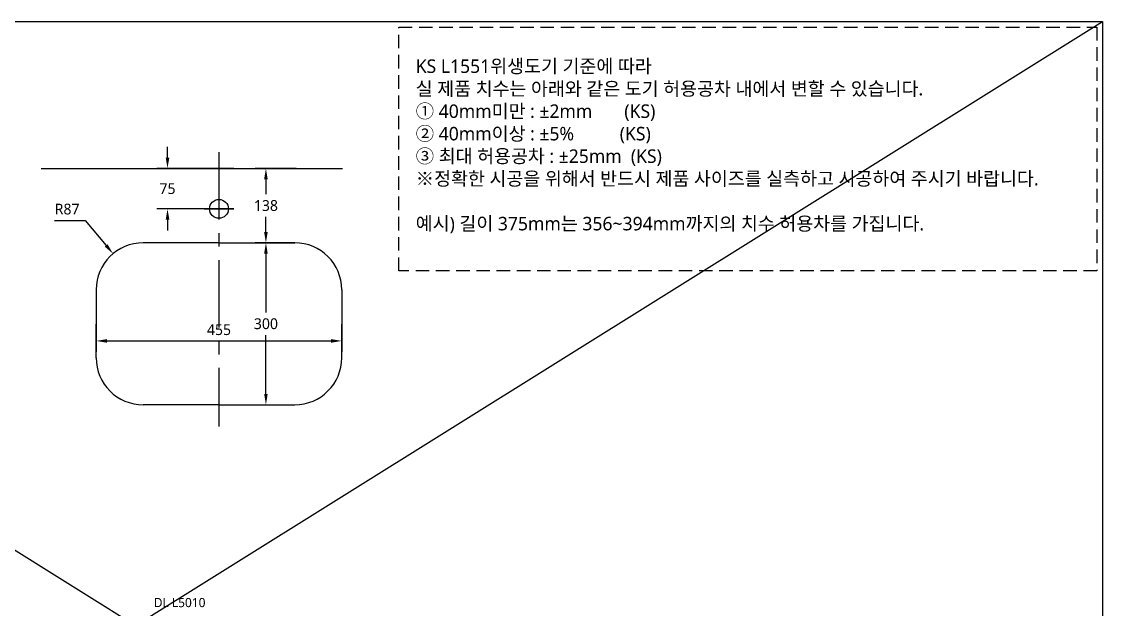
# Model space of a CAD drawing. Extents: x 283 to 7722, y -137 to 2100.
# Drawn here: x 1864 to 3867, y 1011 to 2100 of the extents above; entities that cross this region are included whole.
import ezdxf

# ---------------------------------------------------------------- set-up
doc = ezdxf.new("R2010")
doc.units = 0
doc.header["$LTSCALE"] = 50
doc.header["$MEASUREMENT"] = 0
for name, pattern in [('CENTER', [2, 1.25, -0.25, 0.25, -0.25]), ('DASHED', [0.75, 0.5, -0.25]), ('HIDDEN', [0.375, 0.25, -0.125])]:
    doc.linetypes.add(name, pattern=pattern)
doc.layers.get('0').update_dxf_attribs({"linetype": 'CONTINUOUS'})
doc.layers.get('DEFPOINTS').update_dxf_attribs({"linetype": 'CONTINUOUS'})
for name, color, linetype in [('2', 2, 'HIDDEN'), ('3', 3, 'CONTINUOUS'), ('5', 5, 'CONTINUOUS'), ('7', 7, 'CONTINUOUS'), ('CENTER', 2, 'CENTER'), ('SA-DOOR', 4, 'CONTINUOUS')]:
    doc.layers.add(name, color=color, linetype=linetype)
doc.styles.add('GHS', font='txt.shx', dxfattribs={"bigfont": 'ghs.shx'})
doc.styles.add('ROMANS', font='romans')
doc.styles.get("Standard").update_dxf_attribs({"font": 'NanumGothic.ttf'})
doc.dimstyles.get("Standard").update_dxf_attribs({"dimtxt": 2.5, "dimasz": 2, "dimexe": 2, "dimexo": 1, "dimgap": 2, "dimtad": 1, "dimdec": 0, "dimlfac": 10, "dimrnd": 1, "dimzin": 0, "dimdsep": 46, "dimtxsty": 'Standard', "dimcen": 0, "dimclrd": 7, "dimclre": 7, "dimclrt": 2, "dimadec": 0, "dimazin": 0, "dimtfac": 1, "dimtdec": 0, "dimtofl": 0, "dimtmove": 0, "dimatfit": 3, "dimfxl": 0, "dimtolj": 1, "dimtzin": 0, "dimarcsym": 0})

# ---------------------------------------------------------------- blocks, each defined once
blk = doc.blocks.new('*D9')
at = {"color": 3, "lineweight": -2}
for p, q in [((2134.5, 1848), (2134.5, 1868)), ((2257.4, 1828), (2114.5, 1828)), ((2257.4, 1753), (2114.5, 1753)), ((2134.5, 1733), (2134.5, 1713))]:
    blk.add_line(p, q, dxfattribs=at)
at = {"color": 3}
for points in [[(2131.2, 1848), (2137.9, 1848), (2134.5, 1828)], [(2131.2, 1733), (2137.9, 1733), (2134.5, 1753)]]:
    blk.add_solid(points, dxfattribs=at)
at = {"layer": 'DEFPOINTS', "color": 0}
for p in [(2134.5, 1828), (2257.4, 1828), (2257.4, 1753)]:
    blk.add_point(p, dxfattribs=at)
at = {"color": 2, "insert": (2134.5, 1790.5), "char_height": 20, "attachment_point": 5}
blk.add_mtext('\\A1;75', dxfattribs=at)
blk = doc.blocks.new('*D14')
at = {"color": 3, "lineweight": -2}
for p, q in [((2002.4, 1571.8), (2002.4, 1488.3)), ((2457.4, 1571.8), (2457.4, 1488.3)), ((2022.4, 1508.3), (2437.4, 1508.3))]:
    blk.add_line(p, q, dxfattribs=at)
at = {"color": 3}
for points in [[(2022.4, 1511.7), (2022.4, 1505), (2002.4, 1508.3)], [(2437.4, 1511.7), (2437.4, 1505), (2457.4, 1508.3)]]:
    blk.add_solid(points, dxfattribs=at)
at = {"layer": 'DEFPOINTS', "color": 0}
for p in [(2002.4, 1571.8), (2457.4, 1571.8), (2457.4, 1508.3)]:
    blk.add_point(p, dxfattribs=at)
at = {"color": 2, "insert": (2229.9, 1529.1), "char_height": 20, "attachment_point": 5}
blk.add_mtext('\\A1;455', dxfattribs=at)
blk = doc.blocks.new('*D15')
at = {"color": 3, "lineweight": -2}
for p, q in [((2229.9, 1690.1), (2336.9, 1690.1)), ((2316.9, 1670.1), (2316.9, 1561)), ((2316.9, 1410.1), (2316.9, 1519.2)), ((2229.9, 1390.1), (2336.9, 1390.1))]:
    blk.add_line(p, q, dxfattribs=at)
at = {"color": 3}
for points in [[(2313.6, 1670.1), (2320.2, 1670.1), (2316.9, 1690.1)], [(2313.6, 1410.1), (2320.2, 1410.1), (2316.9, 1390.1)]]:
    blk.add_solid(points, dxfattribs=at)
at = {"layer": 'DEFPOINTS', "color": 0}
for p in [(2229.9, 1690.1), (2229.9, 1390.1), (2316.9, 1390.1)]:
    blk.add_point(p, dxfattribs=at)
at = {"color": 2, "insert": (2316.9, 1540.1), "char_height": 20, "attachment_point": 5}
blk.add_mtext('\\A1;300', dxfattribs=at)
blk = doc.blocks.new('*D21')
at = {"color": 3, "lineweight": -2}
for p, q in [((2372.8, 1828), (2296.9, 1828)), ((2316.9, 1808), (2316.9, 1780)), ((2316.9, 1710.1), (2316.9, 1738.2)), ((2370.4, 1690.1), (2296.9, 1690.1))]:
    blk.add_line(p, q, dxfattribs=at)
at = {"color": 3}
for points in [[(2313.6, 1808), (2320.2, 1808), (2316.9, 1828)], [(2313.6, 1710.1), (2320.2, 1710.1), (2316.9, 1690.1)]]:
    blk.add_solid(points, dxfattribs=at)
at = {"layer": 'DEFPOINTS', "color": 0}
for p in [(2316.9, 1828), (2372.8, 1828), (2370.4, 1690.1)]:
    blk.add_point(p, dxfattribs=at)
at = {"color": 2, "insert": (2316.9, 1759.1), "char_height": 20, "attachment_point": 5}
blk.add_mtext('\\A1;138', dxfattribs=at)
blk = doc.blocks.new('*D49')
at = {"color": 3, "lineweight": -2}
for p, q in [((1924.9, 1731.6), (1982.1, 1731.6)), ((1982.1, 1731.6), (2020.8, 1685.2))]:
    blk.add_line(p, q, dxfattribs=at)
at = {"color": 3}
blk.add_solid([(2023.4, 1687.4), (2018.3, 1683.1), (2033.6, 1669.9)], dxfattribs=at)
at = {"layer": 'DEFPOINTS', "color": 0}
for p in [(2033.6, 1669.9), (2089.4, 1603.1)]:
    blk.add_point(p, dxfattribs=at)
at = {"color": 2, "insert": (1948.5, 1752.5), "char_height": 20, "attachment_point": 5}
blk.add_mtext('\\A1;R87', dxfattribs=at)

msp = doc.modelspace()

# ---------------------------------------------------------------- linework, layer by layer
for p, q in [((283.25589, -137.42071), (3867, 2100)), ((283.25589, 2100), (3867, -137.42071)), ((2229.89699, 1690.07575), (2089.39699, 1690.07575)), ((2229.89699, 1690.07575), (2370.39699, 1690.07575)), ((2002.39699, 1603.07575), (2002.39699, 1539.57575)), ((2457.39699, 1603.07575), (2457.39699, 1539.57575)), ((2002.39699, 1477.07575), (2002.39699, 1539.57575)), ((2457.39699, 1477.07575), (2457.39699, 1539.57575)), ((2229.89699, 1390.07575), (2089.39699, 1390.07575)), ((2229.89699, 1390.07575), (2370.39699, 1390.07575))]:
    msp.add_line(p, q)
for centre, start, end in [((2089.39699, 1603.07575), 90, 180), ((2370.39699, 1603.07575), 0, 90), ((2089.39699, 1477.07575), 180, 270), ((2370.39699, 1477.07575), 270, 0)]:
    msp.add_arc(centre, 87, start, end)
at = {"layer": '3', "linetype": 'DASHED'}
msp.add_lwpolyline([(2563.12344, 2090), (3857, 2090), (3857, 1638.15344), (2563.12344, 1638.15344)], close=True, dxfattribs=at)
at = {"layer": '5'}
msp.add_line((1900.68419, 1828.03947), (2459.10979, 1828.03947), dxfattribs=at)
at = {"layer": '7'}
msp.add_circle((2229.89699, 1753.03947), 17.5, dxfattribs=at)
at = {"layer": 'CENTER', "color": 2, "linetype": 'CENTER', "ltscale": 2}
for p, q in [((2229.89699, 1858.27412), (2229.89699, 1349.84793)), ((2202.39699, 1753.03947), (2257.39699, 1753.03947))]:
    msp.add_line(p, q, dxfattribs=at)
at = {"layer": 'SA-DOOR', "color": 7}
msp.add_lwpolyline([(283.25589, 2100), (3867, 2100), (3867, -137.42071), (283.25589, -137.42071)], close=True, dxfattribs=at)

# ---------------------------------------------------------------- texts
at = {"color": 2, "insert": (2109.12425, 1032.0061), "char_height": 17, "attachment_point": 1, "style": 'GHS'}
msp.add_mtext_dynamic_manual_height_columns('{\\fNanumGothic|b0|i0|c129|p50;DL L5010}', width=155.8345136, gutter_width=13.505, heights=[0], dxfattribs=at)
at = {"layer": '2', "color": 7, "insert": (2594.5, 1868.78309), "char_height": 25, "attachment_point": 4, "style": 'ROMANS'}
msp.add_mtext('{\\fNanumGothic|b0|i0|c0|p50;KS L1551\\fNanumGothic|b0|i0|c129|p50;위생도기 기준에 따라 \\P실 제품 치수는 아래와 같은 도기 허용공차 내에서 변할 수 있습니다. \\fNanumGothic|b0|i0|c0|p50;\\P\\fNanumGothic|b0|i0|c129|p50;① \\fNanumGothic|b0|i0|c0|p50;40mm\\fNanumGothic|b0|i0|c129|p50;미만 : ±2mm       (KS)\\fNanumGothic|b0|i0|c0|p50; \\P\\fNanumGothic|b0|i0|c129|p50;② \\fNanumGothic|b0|i0|c0|p50;40mm\\fNanumGothic|b0|i0|c129|p50;이상 : ±5%          (KS)\\fNanumGothic|b0|i0|c0|p50;\\P\\fNanumGothic|b0|i0|c129|p50;③ 최대 허용공차 : ±25mm  (KS)\\fNanumGothic|b0|i0|c0|p50;\\P※\\fNanumGothic|b0|i0|c129|p50;정확한 시공을 위해서 반드시 제품 사이즈를 실측하고 시공하여 주시기 바랍니다\\fNanumGothic|b0|i0|c0|p50;.\\P\\P\\fNanumGothic|b0|i0|c129|p50;예시\\fNanumGothic|b0|i0|c0|p50;) \\fNanumGothic|b0|i0|c129|p50;길이 375\\fNanumGothic|b0|i0|c0|p50;mm\\fNanumGothic|b0|i0|c129|p50;는 3\\fNanumGothic|b0|i0|c0|p50;56~\\fNanumGothic|b0|i0|c129|p50;394\\fNanumGothic|b0|i0|c0|p50;mm\\fNanumGothic|b0|i0|c129|p50;까지의 치수 허용차를 가집니다\\fNanumGothic|b0|i0|c0|p50;.}', dxfattribs=at)

# ---------------------------------------------------------------- dimensions: what is measured, and where the dimension line sits
dim = msp.add_linear_dim(base=(2134.53682, 1828.03947), p1=(2257.39699, 1753.03947), p2=(2257.39699, 1828.03947), angle=90, dimstyle='Standard', override={"dimtxt": 20, "dimasz": 20, "dimexe": 20, "dimexo": 0, "dimgap": 10, "dimtih": 1, "dimtoh": 1, "dimdec": 4, "dimlfac": 1, "dimzin": 8, "dimclrd": 3, "dimclre": 3, "dimtdec": 4, "dimarcsym": 1})
dim.commit()
dim.dimension.update_dxf_attribs({"geometry": '*D9', "text_midpoint": (2134.53682, 1790.53947), "dimtype": 160})
for base, p1, p2, picture, middle in [((2316.89285, 1828.03947), (2370.39699, 1690.07575), (2372.76933, 1828.03947), '*D21', (2316.89285, 1759.05761)), ((2316.89285, 1390.07575), (2229.89699, 1690.07575), (2229.89699, 1390.07575), '*D15', (2316.89285, 1540.07575))]:
    dim = msp.add_linear_dim(base=base, p1=p1, p2=p2, angle=90, dimstyle='Standard', override={"dimtxt": 20, "dimasz": 20, "dimexe": 20, "dimexo": 0, "dimgap": 10, "dimtih": 1, "dimtoh": 1, "dimdec": 4, "dimlfac": 1, "dimzin": 8, "dimclrd": 3, "dimclre": 3, "dimtdec": 4, "dimarcsym": 1})
    dim.commit()
    dim.dimension.update_dxf_attribs({"geometry": picture, "text_midpoint": middle})
dim = msp.add_radius_dim(center=(2089.39699, 1603.07575), mpoint=(2033.64424, 1669.86371), dimstyle='Standard', override={"dimtxt": 20, "dimasz": 20, "dimexe": 20, "dimexo": 0, "dimgap": 10, "dimtih": 1, "dimtoh": 1, "dimdec": 4, "dimlfac": 1, "dimzin": 8, "dimclrd": 3, "dimclre": 3, "dimtdec": 4, "dimarcsym": 1})
dim.commit()
dim.dimension.update_dxf_attribs({"geometry": '*D49', "text_midpoint": (1948.50306, 1731.56606), "dimtype": 164})
dim = msp.add_linear_dim(base=(2457.39699, 1508.32575), p1=(2002.39699, 1571.82575), p2=(2457.39699, 1571.82575), dimstyle='Standard', override={"dimtxt": 20, "dimasz": 20, "dimexe": 20, "dimexo": 0, "dimgap": 10, "dimdec": 4, "dimlfac": 1, "dimzin": 8, "dimclrd": 3, "dimclre": 3, "dimtdec": 4, "dimarcsym": 1})
dim.commit()
dim.dimension.update_dxf_attribs({"geometry": '*D14', "text_midpoint": (2229.89699, 1529.09829)})

doc.saveas('drawing.dxf')
